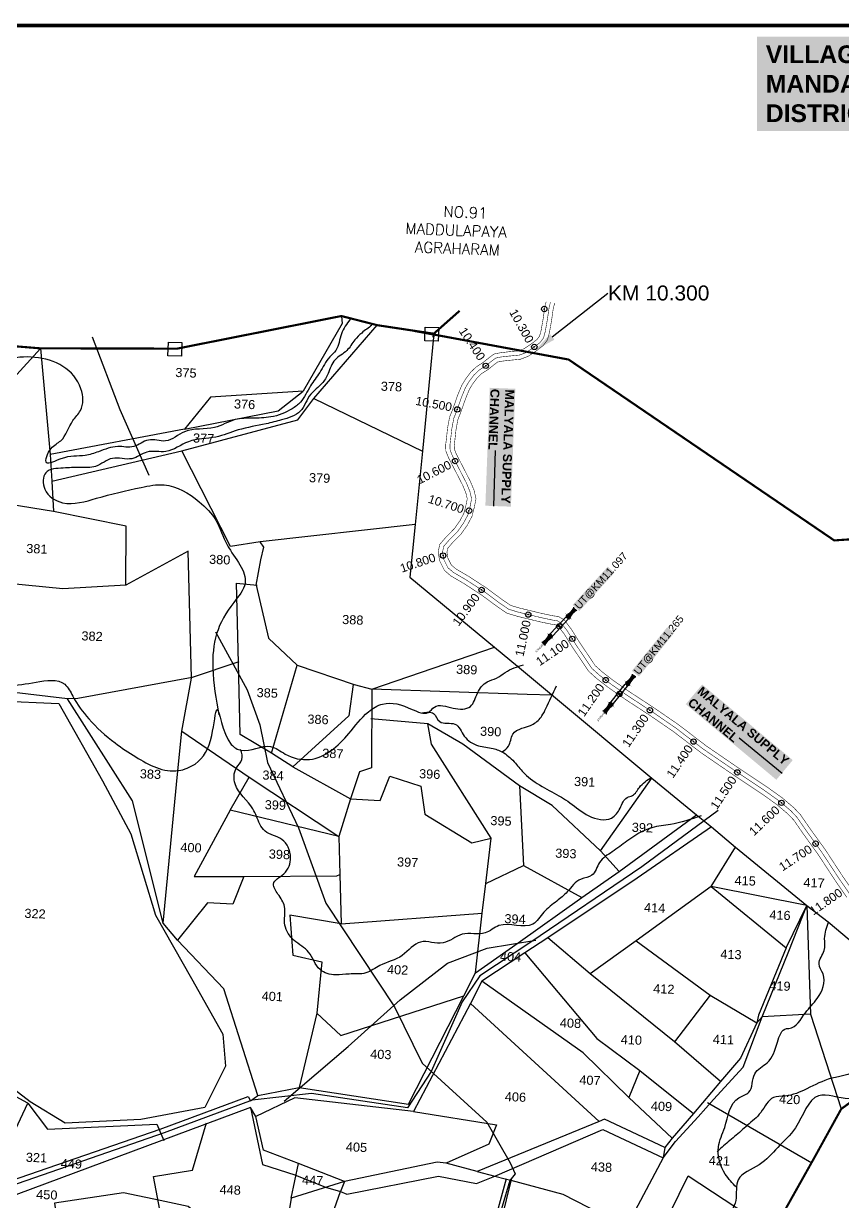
# Model space of a CAD drawing. Header units: inches. Extents: x 199720 to 229245, y 1615171 to 1626603.
# Drawn here: x 203002 to 204530, y 1619425 to 1621622 of the extents above; entities that cross this region are included whole.
import ezdxf
from ezdxf import colors
from ezdxf.entities.mleader import LeaderData, LeaderLine
from ezdxf.enums import TextEntityAlignment as Align
from ezdxf.math import Vec2, Vec3

# ---------------------------------------------------------------- set-up
doc = ezdxf.new("R2010")
doc.units = ezdxf.units.IN
doc.header["$LTSCALE"] = 15
doc.header["$MEASUREMENT"] = 0
doc.header["$PDMODE"] = 32
doc.header["$PDSIZE"] = 10
doc.linetypes.add('HIDDEN2', pattern=[0.1875, 0.125, -0.0625])
for name, color, linetype in [('CANAL1', 7, 'Continuous'), ('CHANAGE', 1, 'Continuous'), ('HILLS', 3, 'Continuous'), ('PLOT', 7, 'Continuous'), ('PLOT NO', 7, 'Continuous'), ('POINT', 2, 'Continuous'), ('RE REMARKS', 7, 'Continuous'), ('ROAD', 1, 'Continuous'), ('STREAM', 4, 'Continuous'), ('STRUCTURE', 5, 'Continuous'), ('TEXT', 1, 'Continuous'), ('text2', 7, 'Continuous'), ('VILLAGE BOUNDARY STONES', 1, 'Continuous'), ('VILLAGE BOUNDARYS', 5, 'Continuous'), ('VILLAGE BOUNDRY', 5, 'Continuous'), ('VILLAGE STONES', 240, 'Continuous')]:
    doc.layers.add(name, color=color, linetype=linetype)
doc.styles.add('section', font='romant.shx', dxfattribs={"height": 2})
doc.styles.get("Standard").update_dxf_attribs({"font": 'arial.ttf'})
doc.dimstyles.get("Standard").update_dxf_attribs({"dimtxt": 0.18, "dimasz": 0.18, "dimexe": 0.18, "dimexo": 0.0625, "dimgap": 0.09, "dimtad": 0, "dimtih": 1, "dimtoh": 1, "dimdec": 4, "dimzin": 0, "dimdsep": 46, "dimtxsty": 'Standard', "dimcen": 0.09, "dimadec": 0, "dimazin": 0, "dimtfac": 1, "dimtdec": 4, "dimtofl": 0, "dimtmove": 0, "dimatfit": 3, "dimfxl": 1, "dimtolj": 1, "dimtzin": 0, "dimarcsym": 0})

# ---------------------------------------------------------------- blocks, each defined once
blk = doc.blocks.new('UT')
at = {"layer": 'STRUCTURE'}
h = blk.add_hatch(dxfattribs=at)
h.set_pattern_fill('DASH', color=150, scale=8, angle=-39.6278, style=0)
h.set_pattern_definition([(320.372247933, (-4370.464, -6260.8811), (1.40800153113, 0.132407282), [1, -1])])
h.paths.add_polyline_path([(765163, 1700681.9), (765165.6, 1700680.6), (765167.2, 1700680.3), (765169.1, 1700680), (765172.4, 1700679.6), (765176.4, 1700679.3), (765179.5, 1700679.5), (765183.1, 1700679.9), (765187.7, 1700680.9), (765188.9, 1700681.2), (765193.1, 1700682.2), (765196.1, 1700680.2), (765196.1, 1700672.2), (765193.1, 1700670.2), (765190.5, 1700670.8), (765188.1, 1700671.3), (765185.5, 1700671.8), (765183.6, 1700672.1), (765181, 1700672.5), (765180.3, 1700672.5), (765178.5, 1700672.6), (765176.7, 1700672.6), (765174.6, 1700672.5), (765172.5, 1700672.3), (765170.4, 1700672), (765168.5, 1700671.7), (765166.1, 1700671.2), (765165, 1700670.8), (765163, 1700669.7)])
h.paths.add_polyline_path([(765259.1, 1700682.2), (765256.1, 1700680.2), (765256.1, 1700672.2), (765259.1, 1700670.2), (765261.9, 1700671), (765264.4, 1700671.6), (765266.4, 1700672), (765269.1, 1700672.5), (765272.7, 1700673), (765276.1, 1700673.1), (765278.6, 1700672.9), (765281.2, 1700672.7), (765283.9, 1700672.3), (765286.4, 1700671.9), (765288, 1700671.3), (765289.2, 1700670.6), (765289.1, 1700682.7), (765287.6, 1700681.8), (765285.7, 1700681.2), (765283, 1700680.7), (765281.2, 1700680.4), (765276.7, 1700679.9), (765272.7, 1700679.9), (765268.7, 1700680.3), (765264.8, 1700681), (765261.2, 1700681.7)])
at = {"layer": 'STRUCTURE', "color": 150, "const_width": 0.628}
for points in [[(765190.1, 1700688.2), (765190.1, 1700684.2), (765196.1, 1700680.2), (765256.1, 1700680.2), (765262.1, 1700684.2), (765262.1, 1700688.2)], [(765190.1, 1700664.2), (765190.1, 1700668.2), (765196.1, 1700672.2), (765256.1, 1700672.2), (765262.1, 1700668.2), (765262.1, 1700664.2)]]:
    blk.add_lwpolyline(points, dxfattribs=at)
at = {"layer": 'STRUCTURE', "color": 150}
for points in [[(765196.1, 1700680.2), (765256.1, 1700680.2)], [(765196.1, 1700672.2), (765256.1, 1700672.2)], [(765196.1, 1700672.2), (765256.1, 1700672.2)]]:
    blk.add_lwpolyline(points, dxfattribs=at)
at = {"layer": 'STRUCTURE', "color": 0}
blk.add_circle((765226.1, 1700676.2), 1.89, dxfattribs=at)
at = {"layer": 'STRUCTURE', "color": 150}
for points in [[(765163, 1700681.9), (765164.4, 1700681.1), (765167.9, 1700680.2), (765171.2, 1700679.8), (765176.1, 1700679.4), (765184.7, 1700680.3), (765193.1, 1700682.2)], [(765163, 1700669.7), (765164.3, 1700670.6), (765167.8, 1700671.6), (765171.2, 1700672.1), (765176, 1700672.6), (765184.7, 1700672), (765193.1, 1700670.2)], [(765289.1, 1700682.7), (765287.8, 1700681.9), (765284.3, 1700680.9), (765280.9, 1700680.4), (765276.1, 1700679.8), (765267.4, 1700680.5), (765259.1, 1700682.2)], [(765289.2, 1700670.6), (765287.8, 1700671.4), (765284.2, 1700672.3), (765280.9, 1700672.7), (765276.1, 1700673.1), (765267.4, 1700672.2), (765259.1, 1700670.2)]]:
    blk.add_spline(points, degree=3, dxfattribs=at)
at = {"layer": 'STRUCTURE', "color": 0}
blk.add_text('STREAM', height=5, dxfattribs=at).set_placement((765148.2, 1700675.8), align=Align.MIDDLE_CENTER)
for points in [[(765190.9, 1700676), (765164.2, 1700675.8)], [(765289.3, 1700676.7), (765265.4, 1700676.4)]]:
    blk.add_leader(points, dimstyle='Standard', override={"dimasz": 10, "dimgap": 0.09, "dimtad": 0}, dxfattribs=at)

msp = doc.modelspace()

# ---------------------------------------------------------------- linework, layer by layer
at = {"layer": 'CANAL1', "color": 200, "const_width": 1}
for points in [[(203977.5, 1621103.6), (203975, 1621093.9), (203972, 1621072.6), (203968.2, 1621050.6), (203965.2, 1621039.4), (203960.4, 1621033.1), (203947.8, 1621023.5), (203936.1, 1621015.8), (203925.9, 1621012), (203905.5, 1621010), (203891.1, 1621008.2), (203880.2, 1621006), (203871.3, 1620999.4), (203859.4, 1620989.9), (203847.1, 1620982.1), (203836.5, 1620971.9), (203827.1, 1620959.4), (203819.6, 1620946.7), (203812, 1620928.3), (203807, 1620913.7), (203802.1, 1620900.2), (203797.3, 1620888.4), (203793.4, 1620867.3), (203791.9, 1620852.7), (203789.9, 1620835.8), (203790.3, 1620825), (203795.2, 1620812.8), (203809.9, 1620784.3), (203821.5, 1620761.8), (203827.6, 1620747.1), (203830.3, 1620735.8), (203828, 1620724.6), (203824, 1620709), (203816.5, 1620694.9), (203806.3, 1620680.4), (203790.4, 1620664.2), (203778.9, 1620650.8), (203776, 1620636.8), (203778.7, 1620620.5), (203787.8, 1620602.3), (203799.6, 1620592.2), (203824.8, 1620577.4), (203856.8, 1620556.6), (203886.4, 1620534.7), (203904.3, 1620522.5), (203924.2, 1620516.6), (203946.1, 1620511.3), (203966.8, 1620506.3), (203988.8, 1620501.7), (203995.2, 1620500.9), (204000.5, 1620497.8), (204010.7, 1620484.4), (204026.2, 1620459.6), (204044.2, 1620433), (204056.5, 1620414.5), (204071.2, 1620401.2), (204092.6, 1620384.6), (204122.6, 1620363.7), (204131.7, 1620357.6), (204171.5, 1620331.6), (204214.9, 1620301.8), (204266.5, 1620262.2), (204329.2, 1620219.3), (204380.9, 1620184.9), (204408, 1620165.5), (204428.6, 1620148), (204439.7, 1620136.3), (204456.7, 1620111.7), (204484.8, 1620072.7), (204517.3, 1620023.1), (204538.6, 1619992.3)], [(203993.4, 1621101), (203990.7, 1621090.8), (203987.8, 1621070.1), (203983.8, 1621047.1), (203979.9, 1621032.3), (203971.8, 1621021.6), (203957, 1621010.4), (203943.4, 1621001.5), (203929.6, 1620996.3), (203907.2, 1620994.1), (203893.7, 1620992.5), (203886.9, 1620991), (203881, 1620986.7), (203868.7, 1620976.8), (203857, 1620969.5), (203848.6, 1620961.2), (203840.4, 1620950.4), (203834, 1620939.6), (203827, 1620922.6), (203822.1, 1620908.4), (203817.1, 1620894.5), (203812.8, 1620883.9), (203809.3, 1620865), (203807.8, 1620850.9), (203805.9, 1620835.2), (203806.2, 1620828.5), (203809.8, 1620819.5), (203824.2, 1620791.6), (203836, 1620768.5), (203842.9, 1620752.1), (203846.6, 1620736), (203843.6, 1620721), (203839.1, 1620703.2), (203830.2, 1620686.5), (203818.6, 1620670.1), (203802.2, 1620653.4), (203793.8, 1620643.5), (203792.3, 1620636.5), (203794.1, 1620625.5), (203800.6, 1620612.4), (203808.9, 1620605.3), (203833.2, 1620591), (203866, 1620569.7), (203895.6, 1620547.7), (203911.2, 1620537.1), (203928.4, 1620532), (203949.9, 1620526.8), (203970.3, 1620521.9), (203991.4, 1620517.5), (204000.4, 1620516.4), (204011.3, 1620510.1), (204023.9, 1620493.5), (204039.6, 1620468.4), (204057.5, 1620441.9), (204068.7, 1620425), (204081.5, 1620413.5), (204102.1, 1620397.5), (204131.6, 1620376.9), (204140.6, 1620371), (204180.5, 1620344.8), (204224.3, 1620314.7), (204275.9, 1620275.2), (204338.1, 1620232.6), (204390, 1620198.1), (204417.9, 1620178.1), (204439.7, 1620159.6), (204452.1, 1620146.4), (204469.7, 1620120.9), (204498, 1620081.7), (204530.6, 1620032), (204551.8, 1620001.4)]]:
    msp.add_lwpolyline(points, dxfattribs=at)
at = {"layer": 'CANAL1', "color": 1, "linetype": 'HIDDEN2', "ltscale": 4, "const_width": 1}
msp.add_lwpolyline([(203985.4, 1621102.3), (203982.9, 1621092.3), (203979.9, 1621071.4), (203976, 1621048.8), (203972.5, 1621035.9), (203966.1, 1621027.4), (203952.4, 1621017), (203939.7, 1621008.6), (203927.8, 1621004.1), (203906.3, 1621002), (203892.4, 1621000.4), (203883.6, 1620998.5), (203876.2, 1620993), (203864, 1620983.4), (203852.1, 1620975.8), (203842.6, 1620966.6), (203833.8, 1620954.9), (203826.8, 1620943.1), (203819.5, 1620925.4), (203814.5, 1620911.1), (203809.6, 1620897.4), (203805.1, 1620886.1), (203801.4, 1620866.2), (203799.8, 1620851.8), (203797.9, 1620835.5), (203798.3, 1620826.8), (203802.5, 1620816.2), (203817.1, 1620787.9), (203828.8, 1620765.2), (203835.2, 1620749.6), (203838.4, 1620735.9), (203835.8, 1620722.8), (203831.6, 1620706.1), (203823.3, 1620690.7), (203812.5, 1620675.2), (203796.3, 1620658.8), (203786.3, 1620647.2), (203784.2, 1620636.7), (203786.4, 1620623), (203794.2, 1620607.4), (203804.2, 1620598.8), (203829, 1620584.2), (203861.4, 1620563.2), (203891, 1620541.2), (203907.8, 1620529.8), (203926.3, 1620524.3), (203948, 1620519.1), (203968.6, 1620514.1), (203990.1, 1620509.6), (203997.8, 1620508.6), (204005.9, 1620503.9), (204017.3, 1620488.9), (204032.9, 1620464), (204050.8, 1620437.4), (204062.6, 1620419.8), (204076.4, 1620407.3), (204097.3, 1620391), (204127.1, 1620370.3), (204136.2, 1620364.3), (204176, 1620338.2), (204219.6, 1620308.2), (204271.2, 1620268.7), (204333.7, 1620226), (204385.4, 1620191.5), (204412.9, 1620171.8), (204434.2, 1620153.8), (204445.9, 1620141.3), (204463.2, 1620116.3), (204491.4, 1620077.2), (204523.9, 1620027.6), (204545.2, 1619996.9)], dxfattribs=at)
at = {"layer": 'HILLS'}
msp.add_lwpolyline([(202613, 1620070.1), (202626, 1620156.7), (202676.7, 1620242.8), (202780.8, 1620309.4), (202812.8, 1620347.9), (202954.9, 1620358.8), (203068.3, 1620353.9), (203149.6, 1620210), (203202.3, 1620110.8), (203248.7, 1619959.5), (203315.9, 1619841.3), (203373.9, 1619737.3), (203378.9, 1619677.7), (203340.9, 1619600.2), (203221.1, 1619577.9), (203079.9, 1619571.1), (203014.6, 1619611), (202971, 1619644.4), (202937.7, 1619623.7), (202862.7, 1619646.1), (202830, 1619771.1), (202780.8, 1619869.1), (202650.8, 1620008.4), (202613, 1620070.1)], dxfattribs=at)
at = {"layer": 'PLOT'}
for points in [[(203595.4, 1621076.9), (203596.7, 1621062.7), (203524.1, 1620936.6), (203351.1, 1620925.7), (203302.8, 1620865.6), (203052.2, 1620818.4)], [(203054.9, 1620768.8), (203297.6, 1620825.6), (203513.9, 1620883.2), (203543.7, 1620923.1), (203662.4, 1621059.8)], [(203262.6, 1619944.3), (203289.7, 1620222.2), (203297.5, 1620302.2), (203315.7, 1620401.6), (203309.6, 1620638), (203193.1, 1620574.8), (203193.8, 1620684.7), (203058.1, 1620712.5), (202876.4, 1620741.2), (202852.4, 1620764.1), (202847.2, 1620854), (202825.5, 1620864.1), (202796.9, 1620873.3), (202682.2, 1620919.3), (202701.6, 1620951.7), (202718.2, 1620981.4), (202747.9, 1621039.7)], [(203767.1, 1621037.2), (203746.5, 1620824.8), (203733.2, 1620688.3), (203723.1, 1620589.7), (203881, 1620459.4), (203923.9, 1620423.8), (203987.2, 1620371), (204174.9, 1620214.6), (204257.8, 1620146.7), (204285.9, 1620123.9), (204330.8, 1620086.3), (204463.6, 1619977), (204503.6, 1619947), (204566.2, 1619894.1), (204645.3, 1619830), (204694.2, 1619788.2), (204727.7, 1619762.6)], [(202847.2, 1620854), (202867, 1620898.2), (202926.4, 1620898.5), (203034, 1621016.6), (203052.2, 1620818.4), (203054.9, 1620768.8), (203058.1, 1620712.5)], [(203302.8, 1620865.6), (203477.4, 1620900.3), (203524.1, 1620936.6)], [(203543.7, 1620923.1), (203746.5, 1620824.8)], [(203733.2, 1620688.3), (203444, 1620655.7), (203388.5, 1620647.1), (203297.6, 1620825.6)], [(203436.2, 1620575), (203445.4, 1620621.8), (203450.4, 1620645.8), (203444, 1620655.7)], [(203193.1, 1620574.8), (203075.7, 1620568), (202853.4, 1620589.7), (202852.2, 1620646.4)], [(203617.3, 1620389.5), (203609.6, 1620330.9), (203504.5, 1620236), (203465, 1620261.5), (203406.5, 1620296.2), (203403.4, 1620429.9), (203399.8, 1620578.7), (203438, 1620574.7)], [(203436.2, 1620575), (203459.4, 1620475.9), (203512.6, 1620425.4), (203619.1, 1620389.5), (203652.4, 1620380.8), (203881, 1620459.4)], [(203403.9, 1620431.7), (203316.9, 1620402.8), (203103.9, 1620363.4), (203084.5, 1620362.6)], [(203465, 1620261.5), (203512.6, 1620425.4)], [(203376.1, 1619821.7), (203289.4, 1619912.8), (203262.6, 1619944.3), (203205.7, 1620172.5), (203084.5, 1620362.6), (202937.1, 1620380.3), (202918.8, 1620384.2), (202843.6, 1620381.6), (202748.5, 1620318.9), (202652.4, 1620252.6)], [(203988.7, 1620369.8), (203942.3, 1620371), (203652.4, 1620380.8), (203651.6, 1620234.1), (203629.1, 1620226.8), (203612.3, 1620176.3), (203590.5, 1620106.2), (203592.8, 1620035.3), (203595.2, 1619943.1), (203858, 1619962.9), (203864.8, 1620018.6), (203874.7, 1620103), (203763.4, 1620278.3), (203756.9, 1620316), (203650.2, 1620325.6)], [(203297.5, 1620302.2), (203423.1, 1620216.8), (203590.5, 1620106.2), (203387.9, 1620155.4), (203423.1, 1620216.8)], [(204113.5, 1620040.6), (204078.7, 1620079.3), (203988.9, 1620163.6), (203927.6, 1620200.3), (203821.9, 1620278.1), (203756.9, 1620316)], [(203504.5, 1620236), (203612.3, 1620176.3), (203667.5, 1620172.9), (203686.1, 1620218.6), (203743.4, 1620199.6), (203750.8, 1620147.4), (203839.1, 1620094.2), (203874.7, 1620103)], [(204078.7, 1620079.3), (204174.9, 1620214.6)], [(202589, 1620200.2), (202617.1, 1620175.3), (202582.4, 1620096.9), (202626.6, 1620004.5), (202734.6, 1619901.4), (202820.1, 1619789.3), (202838.4, 1619663.1), (202929.4, 1619594.2), (202983.2, 1619550.1), (203010.2, 1619608.4), (202960.9, 1619635), (202925.7, 1619587.8), (202878.5, 1619522.9), (202857.3, 1619489.7), (202844.8, 1619386.5)], [(203927.6, 1620200.3), (203935.4, 1620051.8)], [(202558, 1619146.6), (202575.2, 1619230.5), (202746, 1619329), (202773.2, 1619343.3), (202844.8, 1619386.5), (202978.1, 1619463.7), (203257, 1619560.1), (203421.7, 1619621.1), (203425.8, 1619613.1), (203439.4, 1619623), (203516.9, 1619637.7), (203720.4, 1619606.6), (203824, 1619808.5), (203845.9, 1619851.6), (203925.1, 1619907.7), (204044, 1619992.4), (204113.5, 1620040.6), (204257.8, 1620146.7)], [(203387.9, 1620155.4), (203320.4, 1620031.6), (203413.5, 1620031.4), (203586.9, 1620032.8), (203592.8, 1620035.3)], [(204285.9, 1620123.9), (204147.3, 1620028.2), (203980.7, 1619917.2), (203937.6, 1619888.8), (203857.5, 1619836), (203836, 1619794.6), (203730, 1619592.7), (203508.8, 1619618.5), (203435.5, 1619583.7), (203425.6, 1619600.3), (203340.3, 1619569), (202988, 1619437.7)], [(203571.8, 1619382.2), (203593.7, 1619443.7), (203605.5, 1619438.8), (203776.6, 1619472.3), (203847.2, 1619458.4), (203882, 1619472.4), (204083.3, 1619559.5), (204196.1, 1619506.4), (204218.7, 1619537.1), (204261.1, 1619582.8), (204289.8, 1619615.6), (204345.3, 1619675.7), (204380.5, 1619769.9), (204430, 1619892.2), (204463.6, 1619977), (204285.6, 1620012.9), (204330.8, 1620086.3)], [(203549.3, 1619776.3), (203594.5, 1619734.7), (203824, 1619808.5), (203845.9, 1619851.6), (203858, 1619962.9), (203864.8, 1620018.6), (203935.4, 1620051.8), (204044, 1619992.4)], [(203413.5, 1620031.4), (203393.1, 1619979.5), (203345.6, 1619982.2), (203289.4, 1619912.8)], [(204285.6, 1620012.9), (204145.3, 1619911.1), (204059.3, 1619849.7), (203980.7, 1619917.2)], [(204285.6, 1620012.9), (204425.4, 1619898.1), (204463.6, 1619977)], [(204463.6, 1619977), (204470.8, 1619774.8), (204528.1, 1619597.8)], [(203595.2, 1619943.1), (203499.3, 1619959.1), (203504.5, 1619884.9), (203558.8, 1619872), (203549.3, 1619776.3), (203516.9, 1619637.7)], [(204145.3, 1619911.1), (204283.8, 1619809.8), (204370.3, 1619758.6), (204380.5, 1619769.9)], [(203937.6, 1619888.8), (204072.3, 1619729), (204152.3, 1619669.3), (204252.5, 1619589.3)], [(204425.4, 1619898.1), (204373.9, 1619772.7), (204370.3, 1619758.6), (204340, 1619692.4), (204302.6, 1619649.1), (204252.5, 1619589.3), (204212.3, 1619543.3), (204198.9, 1619525.8), (204196.1, 1619506.4)], [(204212.3, 1619543.3), (204131.6, 1619619.3), (204046.4, 1619702.7), (203857.5, 1619836)], [(204302.6, 1619649.1), (204217.1, 1619722.8), (204059.3, 1619849.7)], [(203439.4, 1619623), (203376.1, 1619821.7)], [(203836, 1619794.6), (204076.1, 1619574.1)], [(204283.8, 1619809.8), (204217.1, 1619722.8)], [(204470.8, 1619774.8), (204380.5, 1619769.9)], [(204152.3, 1619669.3), (204131.6, 1619619.3)], [(203010.2, 1619608.4), (203047, 1619560), (203250.9, 1619569.2), (203264.2, 1619538.6)], [(203425.6, 1619600.3), (203448.1, 1619494.1), (203508.7, 1619474.9), (203565.5, 1619451.6), (203593.7, 1619443.7)], [(204278.4, 1619609.8), (204473, 1619497)], [(203278.5, 1619295.4), (203244.6, 1619471.6), (203317.4, 1619483.7), (203343.8, 1619571.8)], [(203601.3, 1619462.5), (203515.5, 1619495.9), (203449.9, 1619520.9), (203435.5, 1619583.7)], [(204198.9, 1619525.8), (204086.4, 1619578.6), (204076.1, 1619574.1), (203848.6, 1619481.2), (203790.8, 1619496.6), (203774, 1619498.7), (203601.3, 1619462.5), (203593.7, 1619443.7)], [(203730, 1619592.7), (203884.8, 1619568.1), (203870.7, 1619532.2), (203790.8, 1619496.6)], [(204196.1, 1619506.4), (204127.5, 1619378), (204098.7, 1619320.5), (204119.3, 1619240.9), (204132.4, 1619162.8), (204159, 1619185.8), (204244.2, 1619139.9)], [(203601.3, 1619462.5), (203501.8, 1619431.1), (203515.5, 1619495.9)], [(203848.6, 1619481.2), (203882, 1619472.4), (203900.8, 1619467.3), (203911.3, 1619464.9), (204008.6, 1619439), (204127.5, 1619378), (204192.2, 1619370.4), (204242.2, 1619473.2), (204400.5, 1619368.9)], [(203932.3, 1619054.9), (203935.2, 1619087.7), (203911.1, 1619153.9), (203908.4, 1619239.2), (203902.9, 1619247.8), (203882.3, 1619274.3), (203861.4, 1619313.5), (203903.2, 1619468.3)], [(203912, 1619465.9), (203875, 1619314.5), (203892.7, 1619269.6), (203926.7, 1619264.9)], [(203501.8, 1619431.1), (203492, 1619370.3), (203399.7, 1619342.2), (203309.8, 1619415.6), (203257.4, 1619426.7), (203188.6, 1619441), (203059.8, 1619421.8), (203066.5, 1619379), (203109.4, 1619328.8), (202894.3, 1619318.6), (202846.3, 1619337.6), (202845.4, 1619364)]]:
    msp.add_lwpolyline(points, dxfattribs=at)
at = {"layer": 'POINT'}
for p in [(203974, 1621090, 163), (204002, 1620498, 164), (204114, 1620372, 165)]:
    msp.add_point(p, dxfattribs=at)
at = {"layer": 'POINT', "color": 3}
for p in [(203955.4, 1621019.2), (203864.8, 1620984), (203811.5, 1620902.6), (203807.5, 1620806.4), (203833.5, 1620713.8), (203785.2, 1620630.1), (203857, 1620566), (203944.1, 1620520), (204026.2, 1620474.7), (204088.7, 1620397.8), (204171.2, 1620341.4), (204252.4, 1620283.1), (204334.2, 1620225.6), (204416.5, 1620168.8), (204480.3, 1620092.6)]:
    msp.add_point(p, dxfattribs=at)
at = {"layer": 'ROAD'}
for points in [[(203130.1, 1621038.1), (203181.7, 1620902.6), (203236.2, 1620779.8)], [(203360.5, 1620487.6), (203419.6, 1620379.8), (203443.5, 1620314.1), (203457.6, 1620244), (203515.4, 1620122.1), (203566.1, 1619981.8), (203694.8, 1619788.2), (203746.1, 1619683.4), (203866.7, 1619573.2), (203910.2, 1619497.2), (203919.8, 1619476.9), (203909.8, 1619464.5), (203867, 1619318.5)], [(204298.2, 1620154.7), (204155.9, 1620049.6), (203948.8, 1619908.8), (203853.7, 1619846), (203820.9, 1619797.7), (203763.1, 1619667.5), (203719, 1619600.1), (203539.5, 1619626.4), (203429.2, 1619614.4), (203265, 1619553.2), (202976.2, 1619453.3), (202688.5, 1619287.1), (202582.8, 1619223.7), (202567.3, 1619181.2), (202556.9, 1619101.4), (202552.3, 1619024.4)], [(203488.6, 1619612.1), (203608.3, 1619714.1), (203705.3, 1619801.4), (203793.7, 1619869.5), (203867.6, 1619897.8), (203958, 1619912.6)]]:
    msp.add_lwpolyline(points, dxfattribs=at)
at = {"layer": 'STREAM'}
for points in [[(203611.5, 1621070.8), (203595.6, 1621043.8), (203584.9, 1621012.8), (203573.8, 1621000.6), (203554.9, 1620971.7), (203537.9, 1620946.7), (203518.8, 1620916.2), (203503.3, 1620903.7), (203463.7, 1620888.6), (203429.2, 1620886.4), (203397.4, 1620883.6), (203358.9, 1620869), (203302.6, 1620861.1), (203267.3, 1620843.9), (203235.2, 1620845.6), (203207.9, 1620833.3), (203178.2, 1620833.5), (203142.2, 1620823.8), (203117.5, 1620816.9), (203072, 1620810.6), (203045.4, 1620803.1), (203053.7, 1620829.9), (203071.8, 1620844.3), (203094.6, 1620881.9), (203108.4, 1620900.4), (203109.5, 1620941.2), (203075.7, 1620983), (203023.6, 1620999.7), (202967.8, 1620994.3), (202899.7, 1620956.5), (202872.7, 1620938.9), (202850.3, 1620900.7), (202836, 1620876.5), (202842.2, 1620824), (202837.4, 1620804), (202841.4, 1620781.3), (202856.3, 1620748.4), (202857.2, 1620719.3), (202850, 1620667.3), (202833.6, 1620619), (202852.5, 1620565), (202861.8, 1620532.7), (202883.7, 1620502.1), (202906.6, 1620441.2), (202922.4, 1620397.9), (202972.4, 1620387), (203025.7, 1620394), (203079.1, 1620390), (203094.4, 1620367.5), (203123.9, 1620325.7), (203173.2, 1620280.5), (203211.7, 1620254.5), (203291.5, 1620228.9), (203322.3, 1620241.2), (203353.6, 1620294.3), (203363.2, 1620342.8), (203389.9, 1620277.9), (203408.2, 1620266.8), (203463.4, 1620273.8), (203490.6, 1620259.8), (203536.2, 1620249.7), (203609.3, 1620298), (203645.8, 1620338.6), (203672.2, 1620353.1), (203727.4, 1620343.2), (203757.6, 1620337.6), (203768.9, 1620347.5), (203803.8, 1620345.5), (203836.2, 1620348.8), (203849.4, 1620373.5), (203867.7, 1620394.7), (203884.7, 1620401.2), (203901.3, 1620412.2), (203935.5, 1620426.4)], [(203652.4, 1621059.8), (203633.4, 1621045.2), (203620.5, 1621032.3), (203605.6, 1621012.6), (203583.7, 1620995.2), (203570.5, 1620969.7), (203559.2, 1620950.9), (203538.2, 1620930.9), (203518.7, 1620899.3), (203483.9, 1620883.2), (203455, 1620875.9), (203402.6, 1620864.3), (203361.1, 1620851.2), (203310, 1620842.5), (203267.8, 1620824.1), (203232.6, 1620823.2), (203204.5, 1620810.8), (203168.1, 1620811.4), (203136.9, 1620796.5), (203106.6, 1620794.6), (203076.4, 1620793.2), (203043.9, 1620784.6), (203042.2, 1620753.8), (203075.2, 1620728.7), (203138.3, 1620736.9), (203221.9, 1620757.3), (203264.8, 1620762), (203329.8, 1620730.5), (203361.1, 1620696.1), (203382.9, 1620649), (203415.6, 1620578), (203394.4, 1620542.4), (203362.6, 1620484.1), (203355.4, 1620420.5), (203366.6, 1620333.1)], [(203896.3, 1620264.3), (203907.2, 1620274.4), (203915.4, 1620296.8), (203953.1, 1620315.7), (203969.5, 1620330.9), (203977, 1620344.6), (203996.5, 1620386.9)], [(203746.1, 1620336.6), (203767.2, 1620335.4), (203778.8, 1620320.4), (203807, 1620315.6), (203824.8, 1620293.1), (203851, 1620275.4), (203878.4, 1620270.3), (203898.4, 1620261.9), (203920, 1620242.8), (203937.1, 1620223.5), (204005.8, 1620179.3), (204021.6, 1620169), (204057.2, 1620144.5), (204099.3, 1620140.5), (204115.4, 1620158.9), (204128.7, 1620178.7), (204138.6, 1620182.4), (204151.4, 1620197.7), (204174.4, 1620216.3)], [(204266.5, 1620144.5), (204209.3, 1620128.4), (204174.9, 1620122.4), (204128.3, 1620097.3), (204100.7, 1620077.2), (204077.2, 1620057.8), (204062.7, 1620033.6), (204042.5, 1620026.6), (204016.8, 1620002.8), (203997.4, 1619985.6), (203973, 1619964.6), (203952.6, 1619942.6), (203889.4, 1619939.7), (203863.7, 1619926.1), (203820.8, 1619923.7), (203785.2, 1619907.5), (203743, 1619909.1), (203709.1, 1619884.3), (203667.3, 1619865.1), (203641.1, 1619851.5), (203609.7, 1619849.4), (203584.8, 1619847.9), (203555.5, 1619857.6), (203534.3, 1619890.1), (203507.1, 1619912.3), (203489.9, 1619940.6), (203489.1, 1619975.5), (203477, 1619998.7), (203468.7, 1620017.3), (203487.8, 1620036.5), (203500.7, 1620066.9), (203484.5, 1620100.5), (203453, 1620115.9), (203443.3, 1620129.3), (203430.3, 1620157.4), (203397.1, 1620204.2), (203399.5, 1620233.8), (203409.9, 1620249.6), (203407.3, 1620268.4)], [(204332.5, 1619451.7), (204311.8, 1619476.2), (204299, 1619526.9), (204310.6, 1619563.3), (204337.3, 1619618.6), (204355.6, 1619628.9), (204366.8, 1619663.2), (204390, 1619684), (204409.2, 1619722.3), (204426.1, 1619747.8), (204430.6, 1619748.1), (204461.1, 1619777.1), (204483.4, 1619804.1), (204494.2, 1619849.6), (204486.7, 1619868.3), (204496.3, 1619893.6), (204497.1, 1619915.7), (204504.4, 1619946.4)], [(204561.6, 1619901.6), (204568, 1619876), (204582.6, 1619830.1), (204591.2, 1619799.6), (204606.6, 1619761.8), (204613.2, 1619744), (204605.9, 1619722.6), (204581.9, 1619706), (204564.8, 1619676), (204510, 1619654.9), (204463.9, 1619635.4), (204423.3, 1619621.9), (204401.5, 1619619), (204378, 1619591.3), (204352.9, 1619567.3), (204329.2, 1619546.2), (204305.6, 1619526.7), (204296.3, 1619517.6)], [(204692, 1619792.1), (204680.2, 1619760.8), (204658.9, 1619726.6), (204637.1, 1619699.7), (204614.8, 1619661.1), (204592.2, 1619635.1), (204543, 1619616.6), (204485.8, 1619622.4), (204442.7, 1619562.7), (204409.5, 1619525.7), (204374.8, 1619493.7), (204335.9, 1619465.8), (204331.1, 1619427.1), (204313.1, 1619392.8), (204288.1, 1619357.9), (204285.4, 1619318.1), (204279.4, 1619299.1), (204262.4, 1619261.6), (204265, 1619224), (204241.5, 1619206.6), (204193.7, 1619192.9), (204167.9, 1619179.2), (204144.2, 1619166.3), (204136.7, 1619141.3), (204131, 1619119.9), (204125.4, 1619091.2), (204118.1, 1619039.1), (204108.8, 1619007.3), (204084.6, 1618997.3), (204073.1, 1618987.5), (204066.4, 1618973.9), (204043.5, 1618955.4), (204035, 1618942.1), (204030.6, 1618908.8), (204009.2, 1618882.6), (203979.4, 1618862.6), (203962.2, 1618840.1), (203975.3, 1618823.9), (204003.9, 1618797.9), (204054.8, 1618774.8), (204094.9, 1618762), (204145.6, 1618754.2), (204185, 1618761.6), (204223.2, 1618779.8)]]:
    msp.add_spline(points, degree=3, dxfattribs=at)
at = {"layer": 'VILLAGE BOUNDARY STONES'}
for points in [[(203751.8, 1621056.3), (203777, 1621055.3), (203776, 1621029.8), (203750.9, 1621030.8)], [(203272.6, 1621028.3), (203297.8, 1621027.3), (203296.8, 1621001.9), (203271.6, 1621002.8)]]:
    msp.add_lwpolyline(points, close=True, dxfattribs=at)
at = {"layer": 'VILLAGE BOUNDARYS', "const_width": 4}
for points in [[(203816, 1621086.6), (203767.7, 1621043.9), (203767.4, 1621040.4)], [(202977.2, 1621021.2), (203034, 1621016.6), (203289, 1621016.1), (203595.4, 1621076.9), (203662.4, 1621059.8), (203767.7, 1621043.9)], [(203730.4, 1621049.3), (204019.4, 1620995.7), (204515, 1620658.3), (204882.9, 1620683.4), (205097.4, 1620619.3), (205290.5, 1620575), (205339.6, 1620486.1), (205235.1, 1620183.9), (204771.9, 1619808.2)], [(203767.4, 1621040.4), (203767.1, 1621037.2)], [(204730.6, 1619761.4), (204730.6, 1619761.4), (204771.9, 1619808.2), (204730.6, 1619761.4), (204618.3, 1619662.9), (204618.3, 1619662.9), (204528.1, 1619597.8), (204478.2, 1619507.4), (204400.5, 1619368.9)]]:
    msp.add_lwpolyline(points, dxfattribs=at)
at = {"layer": 'VILLAGE BOUNDRY', "const_width": 7}
msp.add_lwpolyline([(199723.7, 1621619), (205419.3, 1621619), (205419.3, 1616381.6), (199723.7, 1616381.6)], close=True, dxfattribs=at)

# ---------------------------------------------------------------- block references
at = {"layer": 'STRUCTURE', "color": 0, "xscale": 0.7, "yscale": 0.7, "zscale": 0.7}
for p, rotation in [((719789.2, 421281.5, 164), 47.49826085824951), ((792908.8, 455263.7, 165), 51.03559333382664)]:
    msp.add_blockref('UT', p, dxfattribs=dict(at, rotation=rotation))

# ---------------------------------------------------------------- texts
at = {"layer": 'CHANAGE'}
for s, rotation, p in [('10.300', 299.1465, (203948.3, 1621028.4)), ('10.400', 303.6229, (203858.3, 1620996.5)), ('10.500', 349.5516, (203801.5, 1620906.8)), ('10.600', 27.2315, (203798.6, 1620801.2)), ('10.700', 342.3212, (203823.5, 1620715.9)), ('10.800', 18.735, (203770.3, 1620627.4)), ('10.900', 53.4503, (203848.4, 1620556.7)), ('11.000', 78.0173, (203941.4, 1620509.2)), ('11.100', 34.0194, (204017.5, 1620468.3)), ('11.200', 55.1765, (204080.7, 1620388.8)), ('11.300', 55.4884, (204163.5, 1620331.7)), ('11.400', 55.6676, (204245.9, 1620274.4)), ('11.500', 56.3441, (204327.3, 1620216.2)), ('11.600', 43.2829, (204409.5, 1620159)), ('11.700', 33.2552, (204471.2, 1620084.8)), ('11.800', 34.6871, (204527.6, 1620003.8))]:
    msp.add_text(s, height=16, rotation=rotation, dxfattribs=at).set_placement(p, align=Align.MIDDLE_RIGHT)
at = {"layer": 'PLOT NO'}
for s, p in [('375', (203305.4, 1620971)), ('378', (203688.8, 1620945.4)), ('376', (203414.8, 1620912.3)), ('377', (203338.3, 1620848.8)), ('379', (203554.8, 1620774.8)), ('381', (203027.2, 1620642.7)), ('380', (203368.4, 1620622.5)), ('388', (203616.7, 1620510.2)), ('382', (203130.2, 1620479.7)), ('389', (203829.3, 1620417.4)), ('385', (203457.1, 1620373.9)), ('386', (203551.8, 1620324.4)), ('390', (203874, 1620301.8)), ('387', (203579.5, 1620260.8)), ('383', (203239.1, 1620222.4)), ('396', (203760.2, 1620222.5)), ('384', (203467.9, 1620220)), ('391', (204049.3, 1620208.1)), ('399', (203472.2, 1620164.7)), ('395', (203893.2, 1620135.1)), ('392', (204157.1, 1620122.6)), ('400', (203314.8, 1620085.3)), ('398', (203479.8, 1620072.7)), ('393', (204014.3, 1620074.3)), ('397', (203719.1, 1620058)), ('415', (204348.9, 1620023.5)), ('417', (204477.4, 1620019.7)), ('322', (203023.8, 1619962.1)), ('414', (204180, 1619973)), ('416', (204413.8, 1619959.3)), ('394', (203919.4, 1619952.1)), ('404', (203911.1, 1619881.8)), ('413', (204322.3, 1619886.1)), ('402', (203700.4, 1619857.4)), ('419', (204413.7, 1619827.2)), ('401', (203466.5, 1619807.8)), ('412', (204197.1, 1619821.6)), ('408', (204022.9, 1619757.9)), ('410', (204136.5, 1619726.6)), ('411', (204308.3, 1619727.2)), ('403', (203669, 1619699.6)), ('407', (204059.2, 1619651.3)), ('406', (203920.2, 1619620.2)), ('420', (204431.8, 1619615.7)), ('409', (204192.7, 1619602.7)), ('405', (203623.6, 1619526.5)), ('321', (203026.5, 1619507)), ('421', (204300.7, 1619501.2)), ('449', (203091.6, 1619495.4)), ('438', (204080.7, 1619489.4)), ('447', (203541.8, 1619464.7)), ('450', (203045.8, 1619437.7)), ('448', (203388, 1619446.8))]:
    msp.add_text(s, height=17, rotation=357.8141, dxfattribs=at).set_placement(p, align=Align.MIDDLE_CENTER)
at = {"layer": 'STRUCTURE', "color": 5, "attachment_point": 1, "bg_fill": 1, "box_fill_scale": 1.1, "bg_fill_color": 7, "bg_fill_true_color": 16777215, "bg_fill_transparency": 0}
for s, insert, char_height, width, rotation in [('{\\fArial|b1|i0|c0|p34;\\C1;MALYALA SUPPLY CHANNEL}', (203918.2, 1620939.6), 16.64, 216.744, 267.8694), ('UT@KM11.097', (204029, 1620538), 14, 94, 47.4983), ('UT@KM11.265', (204139.5, 1620415.3, 231), 14, 101.648, 51.0356), ('{\\fArial|b1|i0|c0|p34;\\C1;MALYALA SUPPLY CHANNEL}', (204268.8, 1620387.1), 16.64, 216.744, 320.1572)]:
    msp.add_mtext(s, dxfattribs=dict(at, insert=insert, char_height=char_height, width=width, rotation=rotation))
at = {"layer": 'TEXT', "insert": (203716, 1621284.9), "char_height": 20.468, "width": 228.07, "attachment_point": 1, "rotation": 357.8141, "style": 'section'}
msp.add_mtext('\\pi70.17538;NO.91 \\P\\pi0.48733;MADDULAPAYA \\P\\pi19.49316;AGRAHARAM', dxfattribs=at)
at = {"layer": 'text2', "insert": (204387.3, 1621581.8), "char_height": 33, "width": 795.707, "attachment_point": 1, "bg_fill": 1, "box_fill_scale": 1.5, "bg_fill_color": 9, "bg_fill_transparency": 0}
msp.add_mtext('{\\fArial|b1|i0|c0|p34;\\C1;VILLAGE NAME :\\C5;RAVULAKONLANU\\P\\C1;MANDAL : \\C5;SIMHADRIPURAM\\P\\C1;DISTRICT : \\C5;YSR}', dxfattribs=at)

# ---------------------------------------------------------------- leaders
at = {"layer": 'RE REMARKS', "color": 1}
for points in [[(203879.9, 1620721.9, -19), (203883.1, 1620825.8, -19)], [(204417.6, 1620223.7, -19), (204337.4, 1620289.7, -19)]]:
    msp.add_leader(points, dimstyle='Standard', override={"dimasz": 45}, dxfattribs=at)
at = {"layer": 'VILLAGE STONES', "color": 1}
ml = msp.add_multileader_mtext('Standard', dxfattribs=at)
ml.set_content('KM 10.300', color=1)
ml.set_leader_properties()
ml.build(insert=Vec2(0, 0))
ml.multileader.update_dxf_attribs({"dogleg_length": 0.36, "arrow_head_size": 40})
ctx = ml.context
ctx.base_point, ctx.char_height, ctx.arrow_head_size, ctx.landing_gap_size, ctx.plane_origin = Vec3(204092.8, 1621119.7), 28, 40, 0.09, Vec3(204163.8, 1621603)
notes = []
notes.append((ctx, [(0, (1, 1, 0), (204092.8, 1621119.7), (1, 0), 1.396927018504357e-11, [(0, [(203957.5, 1621013.3)], 0, [])])]))
ctx.mtext.insert, ctx.mtext.flow_direction = Vec3(204092.9, 1621133.9), 5
for ctx, leaders in notes:
    for number, flags, end, landing, length, lines in leaders:
        leader = LeaderData()
        leader.index, (leader.has_last_leader_line, leader.has_dogleg_vector, leader.attachment_direction) = number, flags
        leader.last_leader_point, leader.dogleg_vector, leader.dogleg_length = Vec3(end), Vec3(landing), length
        for number, points, colour, breaks in lines:
            line = LeaderLine()
            line.index, line.vertices, line.color, line.breaks = number, Vec3.list(points), colors.encode_raw_color(colour), breaks
            leader.lines.append(line)
        ctx.leaders.append(leader)

doc.saveas('drawing.dxf')
